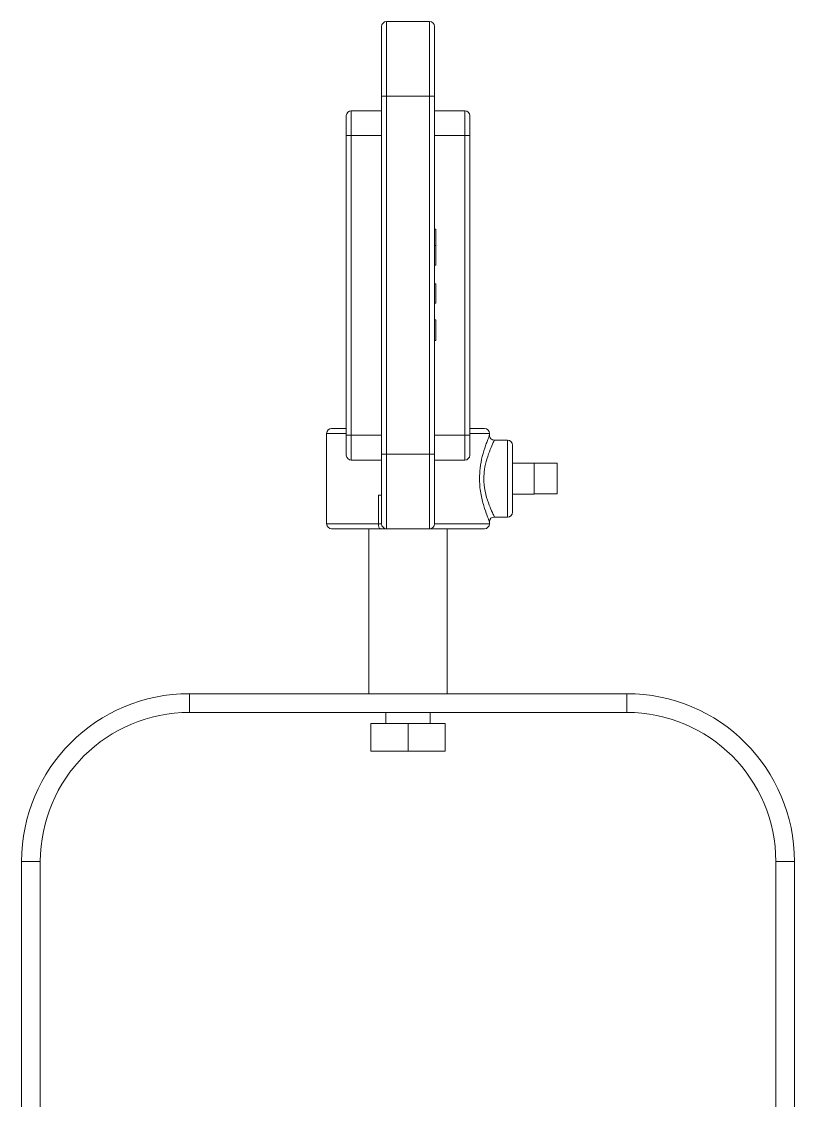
# Model space of a CAD drawing. Extents: x 11 to 120, y 2 to 94.
# Drawn here: x 110.12 to 117.9, y 46.29 to 57.15 of the extents above; entities that cross this region are included whole.
import ezdxf

# ---------------------------------------------------------------- set-up
doc = ezdxf.new("R2010")
doc.units = 0
doc.header["$MEASUREMENT"] = 0
doc.linetypes.add('SLD-Solid', pattern=[0])
doc.layers.add('OBJECT', color=7, linetype='CONTINUOUS')

msp = doc.modelspace()

# ---------------------------------------------------------------- linework, layer by layer
at = {"layer": 'OBJECT', "color": 7, "linetype": 'SLD-Solid', "lineweight": 15}
for p, q in [((113.796, 57.152), (113.796, 56.402)), ((114.228, 57.152), (113.796, 57.152)), ((114.228, 56.402), (114.228, 57.152)), ((113.746, 56.402), (113.746, 57.102)), ((114.278, 57.102), (114.278, 56.402)), ((113.746, 56.255), (113.746, 56.814)), ((114.278, 56.255), (114.278, 56.814)), ((113.746, 52.797), (113.746, 56.402)), ((113.796, 56.402), (113.746, 56.402)), ((113.796, 56.402), (113.796, 52.797)), ((114.228, 56.402), (113.796, 56.402)), ((114.228, 52.797), (114.228, 56.402)), ((114.278, 56.402), (114.228, 56.402)), ((114.278, 56.402), (114.278, 52.797)), ((113.441, 56.255), (113.441, 56.005)), ((113.746, 56.255), (113.441, 56.255)), ((114.583, 56.255), (114.278, 56.255)), ((114.583, 56.005), (114.583, 56.255)), ((113.391, 56.005), (113.391, 56.205)), ((114.633, 56.205), (114.633, 56.005)), ((113.391, 56.005), (113.441, 56.005)), ((113.391, 52.988), (113.391, 56.005)), ((113.391, 55.83), (113.391, 55.986)), ((113.441, 56.005), (113.441, 52.988)), ((113.746, 56.005), (113.441, 56.005)), ((114.583, 56.005), (114.278, 56.005)), ((114.583, 56.005), (114.633, 56.005)), ((114.583, 52.988), (114.583, 56.005)), ((114.633, 56.005), (114.633, 52.988)), ((114.633, 55.986), (114.633, 55.83)), ((114.29, 55.061), (114.278, 55.061)), ((114.29, 54.899), (114.278, 54.899)), ((114.29, 54.7), (114.278, 54.7)), ((114.29, 54.511), (114.278, 54.511)), ((114.29, 54.316), (114.29, 54.511)), ((114.29, 54.316), (114.278, 54.316)), ((114.29, 54.15), (114.278, 54.15)), ((114.29, 53.941), (114.29, 54.15)), ((114.29, 53.941), (114.278, 53.941)), ((113.193, 53.007), (113.193, 52.097)), ((113.391, 53.007), (113.193, 53.007)), ((113.243, 53.057), (113.391, 53.057)), ((114.633, 53.057), (114.781, 53.057)), ((114.831, 53.007), (114.633, 53.007)), ((114.831, 52.988), (114.831, 53.007)), ((113.391, 52.988), (113.441, 52.988)), ((113.391, 52.788), (113.391, 52.988)), ((113.441, 52.988), (113.441, 52.738)), ((113.746, 52.988), (113.441, 52.988)), ((114.583, 52.988), (114.278, 52.988)), ((114.583, 52.988), (114.633, 52.988)), ((114.583, 52.738), (114.583, 52.988)), ((114.633, 52.988), (114.633, 52.788)), ((115.012, 52.939), (114.879, 52.939)), ((115.012, 52.164), (115.012, 52.939)), ((115.062, 52.889), (115.062, 52.214)), ((113.796, 52.797), (113.746, 52.797)), ((113.746, 52.097), (113.746, 52.797)), ((114.228, 52.797), (113.796, 52.797)), ((113.796, 52.797), (113.796, 52.047)), ((114.228, 52.047), (114.228, 52.797)), ((114.278, 52.797), (114.228, 52.797)), ((114.278, 52.797), (114.278, 52.097)), ((113.746, 52.738), (113.441, 52.738)), ((114.583, 52.738), (114.278, 52.738)), ((115.282, 52.708), (115.062, 52.708)), ((115.282, 52.708), (115.282, 52.706)), ((115.512, 52.706), (115.282, 52.706)), ((115.282, 52.706), (115.282, 52.577)), ((115.512, 52.706), (115.512, 52.398)), ((115.282, 52.577), (115.282, 52.527)), ((115.282, 52.527), (115.282, 52.398)), ((113.714, 52.097), (113.714, 52.385)), ((113.714, 52.385), (113.746, 52.385)), ((115.062, 52.396), (115.282, 52.396)), ((115.282, 52.398), (115.282, 52.396)), ((115.512, 52.398), (115.282, 52.398)), ((114.878, 52.164), (115.012, 52.164)), ((113.193, 52.097), (113.714, 52.097)), ((113.732, 52.047), (113.243, 52.047)), ((113.617, 52.047), (113.617, 50.387)), ((113.746, 52.097), (113.714, 52.097)), ((113.732, 52.047), (113.796, 52.047)), ((114.228, 52.047), (113.796, 52.047)), ((114.781, 52.047), (114.228, 52.047)), ((114.278, 52.097), (114.831, 52.097)), ((114.407, 50.387), (114.407, 52.047)), ((114.831, 52.097), (114.831, 52.121)), ((111.812, 50.387), (111.812, 50.199)), ((111.812, 50.387), (116.212, 50.387)), ((116.212, 50.199), (116.212, 50.387)), ((111.812, 50.199), (116.212, 50.199)), ((113.789, 50.199), (113.789, 50.087)), ((114.234, 50.087), (114.234, 50.199)), ((113.637, 49.807), (113.637, 50.087)), ((114.012, 50.087), (113.637, 50.087)), ((114.012, 49.807), (114.012, 50.087)), ((114.387, 50.087), (114.012, 50.087)), ((114.387, 49.807), (114.387, 50.087)), ((114.012, 49.807), (113.637, 49.807)), ((114.387, 49.807), (114.012, 49.807)), ((110.312, 48.699), (110.124, 48.699)), ((110.124, 39.726), (110.124, 48.699)), ((110.312, 41.882), (110.312, 48.699)), ((117.9, 48.699), (117.712, 48.699)), ((117.712, 48.699), (117.712, 40.877)), ((117.9, 48.699), (117.9, 39.726))]:
    msp.add_line(p, q, dxfattribs=at)
at = {"layer": 'OBJECT', "color": 7, "linetype": 'SLD-Solid', "lineweight": 15, "flags": 128}
msp.add_lwpolyline([(113.732, 52.047), (113.728, 52.048), (113.725, 52.051), (113.722, 52.055), (113.719, 52.062), (113.717, 52.069), (113.715, 52.078), (113.714, 52.087), (113.714, 52.097)], dxfattribs=at)
at = {"layer": 'OBJECT', "color": 7, "linetype": 'SLD-Solid', "lineweight": 15}
for centre, radius, start, end in [((113.796, 57.102), 0.05, 90, 180), ((114.228, 57.102), 0.05, 0, 90), ((113.441, 56.205), 0.05, 90, 180), ((114.583, 56.205), 0.05, 0, 90), ((113.243, 53.007), 0.05, 90, 180), ((114.781, 53.007), 0.05, 0, 90), ((114.879, 52.988), 0.0485, 179.7518, 270.6635), ((115.012, 52.889), 0.05, 0, 90), ((113.441, 52.788), 0.05, 180, 270), ((114.583, 52.788), 0.05, 270, 0), ((114.877, 52.119), 0.0458, 89.3494, 177.8129), ((115.012, 52.214), 0.05, 270, 0), ((113.243, 52.097), 0.05, 180, 270), ((113.796, 52.097), 0.05, 180, 270), ((114.228, 52.097), 0.05, 270, 0), ((114.781, 52.097), 0.05, 270, 0), ((111.812, 48.699), 1.688, 90, 180), ((116.212, 48.699), 1.688, 0, 90), ((111.812, 48.699), 1.5, 90, 180), ((116.212, 48.699), 1.5, 0, 90)]:
    msp.add_arc(centre, radius, start, end, dxfattribs=at)
for points, knots in [([(114.29, 54.899), (114.29, 54.917), (114.29, 54.951), (114.29, 55.011), (114.29, 55.042), (114.29, 55.061)], [0, 0, 0, 0, 0.280842, 0.561442, 1, 1, 1, 1]), ([(114.29, 54.7), (114.29, 54.704), (114.29, 54.711), (114.29, 54.765), (114.29, 54.831), (114.29, 54.877), (114.29, 54.899)], [0, 0, 0, 0, 0.279512, 0.55908, 0.779374, 1, 1, 1, 1]), ([(114.731, 52.552), (114.732, 52.587), (114.735, 52.665), (114.759, 52.781), (114.787, 52.869), (114.808, 52.927), (114.821, 52.961), (114.829, 52.982), (114.83, 52.986), (114.83, 52.988)], [0, 0, 0, 0, 0.159591, 0.357038, 0.570122, 0.682326, 0.798189, 0.903652, 1, 1, 1, 1]), ([(114.879, 52.938), (114.88, 52.938), (114.885, 52.945), (114.871, 52.917), (114.841, 52.852), (114.805, 52.755), (114.779, 52.653), (114.776, 52.583), (114.775, 52.552)], [0, 0, 0, 0, 0.018003, 0.230876, 0.454901, 0.661771, 0.849852, 1, 1, 1, 1]), ([(114.828, 52.121), (114.829, 52.12), (114.83, 52.12), (114.812, 52.165), (114.782, 52.248), (114.753, 52.348), (114.737, 52.443), (114.732, 52.504), (114.731, 52.541), (114.731, 52.552)], [0, 0, 0, 0, 0.09188, 0.283293, 0.487629, 0.715471, 0.830932, 0.950194, 1, 1, 1, 1]), ([(114.775, 52.552), (114.775, 52.542), (114.776, 52.489), (114.785, 52.434), (114.804, 52.354), (114.829, 52.282), (114.861, 52.208), (114.881, 52.168), (114.879, 52.169), (114.878, 52.169)], [0, 0, 0, 0, 0.046717, 0.25957, 0.267484, 0.487002, 0.687355, 0.876955, 1, 1, 1, 1])]:
    msp.add_open_spline(points, degree=3, knots=knots, dxfattribs=at)

doc.saveas('drawing.dxf')
